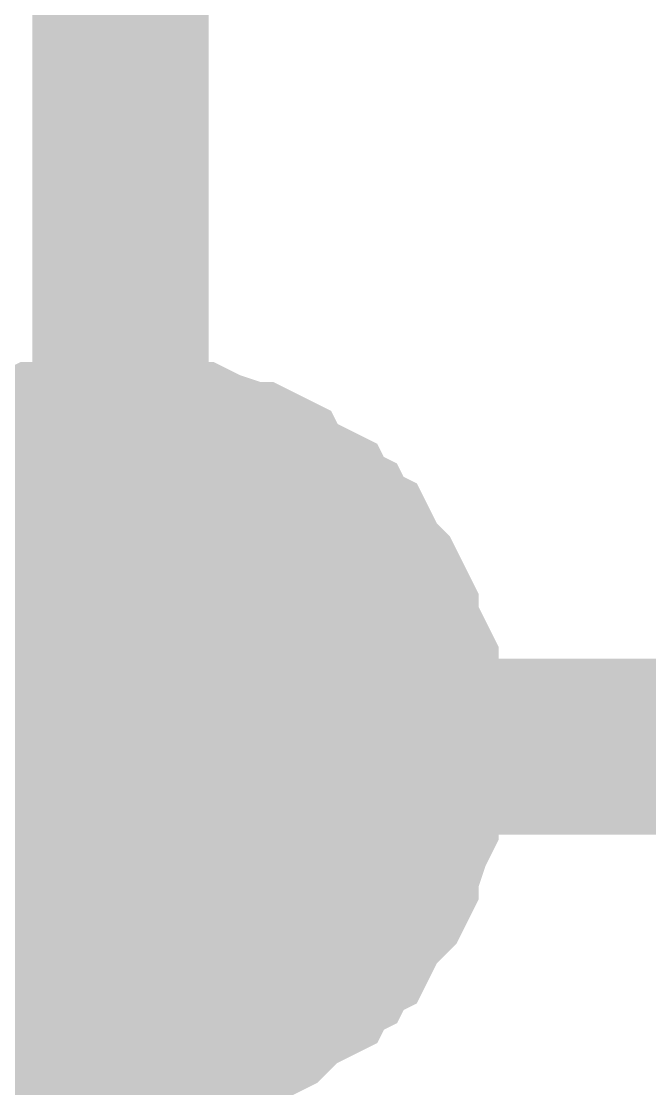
# Model space of a CAD drawing. Header units: inches. Extents: x 0 to 420, y 0 to 297.
# Drawn here: x 341.798 to 342.866, y 153.408 to 155.222 of the extents above; entities that cross this region are included whole.
import ezdxf

# ---------------------------------------------------------------- set-up
doc = ezdxf.new("R2010")
doc.units = ezdxf.units.IN
doc.layers.add('Sheet', color=255, linetype='Continuous')

msp = doc.modelspace()

# ---------------------------------------------------------------- linework, layer by layer
at = {"layer": 'Sheet'}
for points, const_width in [([(341.9667, 153.9892), (341.9667, 196.9955)], 0.2997), ([(341.6308, 154.3925), (341.6532, 154.4037), (341.6756, 154.4149), (341.698, 154.4261), (341.7204, 154.4485), (341.7427, 154.4597), (341.7651, 154.4597), (341.7875, 154.4709), (341.8099, 154.4821), (341.8323, 154.4933), (341.8659, 154.4933), (341.8883, 154.4933), (341.9107, 154.5045), (341.9443, 154.5045), (341.9667, 154.5045)], 0.2997), ([(341.6308, 154.3925), (341.6532, 154.4037), (341.6756, 154.4149), (341.698, 154.4261), (341.7204, 154.4485), (341.7427, 154.4597), (341.7651, 154.4597), (341.7875, 154.4709), (341.8099, 154.4821), (341.8323, 154.4933), (341.8659, 154.4933), (341.8883, 154.4933), (341.9107, 154.5045), (341.9443, 154.5045), (341.9667, 154.5045)], 0.2997), ([(341.6308, 154.3925), (341.6532, 154.4037), (341.6756, 154.4149), (341.698, 154.4261), (341.7204, 154.4485), (341.7427, 154.4597), (341.7651, 154.4597), (341.7875, 154.4709), (341.8099, 154.4821), (341.8323, 154.4933), (341.8659, 154.4933), (341.8883, 154.4933), (341.9107, 154.5045), (341.9443, 154.5045), (341.9667, 154.5045)], 0.2997), ([(341.6308, 154.3925), (341.6532, 154.4037), (341.6756, 154.4149), (341.698, 154.4261), (341.7204, 154.4485), (341.7427, 154.4597), (341.7651, 154.4597), (341.7875, 154.4709), (341.8099, 154.4821), (341.8323, 154.4933), (341.8659, 154.4933), (341.8883, 154.4933), (341.9107, 154.5045), (341.9443, 154.5045), (341.9667, 154.5045)], 0.2997), ([(341.6308, 154.3925), (341.6532, 154.4037), (341.6756, 154.4149), (341.698, 154.4261), (341.7204, 154.4485), (341.7427, 154.4597), (341.7651, 154.4597), (341.7875, 154.4709), (341.8099, 154.4821), (341.8323, 154.4933), (341.8659, 154.4933), (341.8883, 154.4933), (341.9107, 154.5045), (341.9443, 154.5045), (341.9667, 154.5045)], 0.2997), ([(341.6308, 154.3925), (341.6532, 154.4037), (341.6756, 154.4149), (341.698, 154.4261), (341.7204, 154.4485), (341.7427, 154.4597), (341.7651, 154.4597), (341.7875, 154.4709), (341.8099, 154.4821), (341.8323, 154.4933), (341.8659, 154.4933), (341.8883, 154.4933), (341.9107, 154.5045), (341.9443, 154.5045), (341.9667, 154.5045)], 0.2997), ([(341.6308, 154.3925), (341.6532, 154.4037), (341.6756, 154.4149), (341.698, 154.4261), (341.7204, 154.4485), (341.7427, 154.4597), (341.7651, 154.4597), (341.7875, 154.4709), (341.8099, 154.4821), (341.8323, 154.4933), (341.8659, 154.4933), (341.8883, 154.4933), (341.9107, 154.5045), (341.9443, 154.5045), (341.9667, 154.5045)], 0.2997), ([(341.6308, 154.3925), (341.6532, 154.4037), (341.6756, 154.4149), (341.698, 154.4261), (341.7204, 154.4485), (341.7427, 154.4597), (341.7651, 154.4597), (341.7875, 154.4709), (341.8099, 154.4821), (341.8323, 154.4933), (341.8659, 154.4933), (341.8883, 154.4933), (341.9107, 154.5045), (341.9443, 154.5045), (341.9667, 154.5045)], 0.2997), ([(341.6308, 154.3925), (341.6532, 154.4037), (341.6756, 154.4149), (341.698, 154.4261), (341.7204, 154.4485), (341.7427, 154.4597), (341.7651, 154.4597), (341.7875, 154.4709), (341.8099, 154.4821), (341.8323, 154.4933), (341.8659, 154.4933), (341.8883, 154.4933), (341.9107, 154.5045), (341.9443, 154.5045), (341.9667, 154.5045)], 0.2997), ([(341.9667, 154.5045), (341.9667, 154.5045)], 0.2997), ([(341.9667, 154.5045), (341.9891, 154.5045), (342.0227, 154.5045), (342.0451, 154.4933), (342.0675, 154.4933), (342.0899, 154.4933), (342.1123, 154.4821), (342.1459, 154.4709), (342.1683, 154.4597), (342.1907, 154.4597), (342.2131, 154.4485), (342.2243, 154.4261), (342.2467, 154.4149), (342.2691, 154.4037), (342.2915, 154.3925), (342.3027, 154.3701), (342.3251, 154.3589), (342.3363, 154.3365), (342.3587, 154.3253), (342.3699, 154.3029), (342.3811, 154.2805), (342.4035, 154.2581), (342.4147, 154.2357), (342.4259, 154.2133), (342.4259, 154.1909), (342.4371, 154.1685), (342.4483, 154.146), (342.4595, 154.1236), (342.4595, 154.09), (342.4595, 154.0676), (342.4707, 154.0452), (342.4707, 154.0116), (342.4707, 153.9892)], 0.2997), ([(341.9667, 154.5045), (341.9667, 154.5045)], 0.2997), ([(341.9667, 154.5045), (341.9891, 154.5045), (342.0227, 154.5045), (342.0451, 154.4933), (342.0675, 154.4933), (342.0899, 154.4933), (342.1123, 154.4821), (342.1459, 154.4709), (342.1683, 154.4597), (342.1907, 154.4597), (342.2131, 154.4485), (342.2243, 154.4261), (342.2467, 154.4149), (342.2691, 154.4037), (342.2915, 154.3925), (342.3027, 154.3701), (342.3251, 154.3589), (342.3363, 154.3365), (342.3587, 154.3253), (342.3699, 154.3029), (342.3811, 154.2805), (342.4035, 154.2581), (342.4147, 154.2357), (342.4259, 154.2133), (342.4259, 154.1909), (342.4371, 154.1685), (342.4483, 154.146), (342.4595, 154.1236), (342.4595, 154.09), (342.4595, 154.0676), (342.4707, 154.0452), (342.4707, 154.0116), (342.4707, 153.9892)], 0.2997), ([(341.9667, 154.5045), (341.9667, 154.5045)], 0.2997), ([(341.9667, 154.5045), (341.9891, 154.5045), (342.0227, 154.5045), (342.0451, 154.4933), (342.0675, 154.4933), (342.0899, 154.4933), (342.1123, 154.4821), (342.1459, 154.4709), (342.1683, 154.4597), (342.1907, 154.4597), (342.2131, 154.4485), (342.2243, 154.4261), (342.2467, 154.4149), (342.2691, 154.4037), (342.2915, 154.3925), (342.3027, 154.3701), (342.3251, 154.3589), (342.3363, 154.3365), (342.3587, 154.3253), (342.3699, 154.3029), (342.3811, 154.2805), (342.4035, 154.2581), (342.4147, 154.2357), (342.4259, 154.2133), (342.4259, 154.1909), (342.4371, 154.1685), (342.4483, 154.146), (342.4595, 154.1236), (342.4595, 154.09), (342.4595, 154.0676), (342.4707, 154.0452), (342.4707, 154.0116), (342.4707, 153.9892)], 0.2997), ([(341.9667, 154.5045), (341.9667, 154.5045)], 0.2997), ([(341.9667, 154.5045), (341.9891, 154.5045), (342.0227, 154.5045), (342.0451, 154.4933), (342.0675, 154.4933), (342.0899, 154.4933), (342.1123, 154.4821), (342.1459, 154.4709), (342.1683, 154.4597), (342.1907, 154.4597), (342.2131, 154.4485), (342.2243, 154.4261), (342.2467, 154.4149), (342.2691, 154.4037), (342.2915, 154.3925), (342.3027, 154.3701), (342.3251, 154.3589), (342.3363, 154.3365), (342.3587, 154.3253), (342.3699, 154.3029), (342.3811, 154.2805), (342.4035, 154.2581), (342.4147, 154.2357), (342.4259, 154.2133), (342.4259, 154.1909), (342.4371, 154.1685), (342.4483, 154.146), (342.4595, 154.1236), (342.4595, 154.09), (342.4595, 154.0676), (342.4707, 154.0452), (342.4707, 154.0116), (342.4707, 153.9892)], 0.2997), ([(341.9667, 154.5045), (341.9667, 154.5045)], 0.2997), ([(341.9667, 154.5045), (341.9891, 154.5045), (342.0227, 154.5045), (342.0451, 154.4933), (342.0675, 154.4933), (342.0899, 154.4933), (342.1123, 154.4821), (342.1459, 154.4709), (342.1683, 154.4597), (342.1907, 154.4597), (342.2131, 154.4485), (342.2243, 154.4261), (342.2467, 154.4149), (342.2691, 154.4037), (342.2915, 154.3925), (342.3027, 154.3701), (342.3251, 154.3589), (342.3363, 154.3365), (342.3587, 154.3253), (342.3699, 154.3029), (342.3811, 154.2805), (342.4035, 154.2581), (342.4147, 154.2357), (342.4259, 154.2133), (342.4259, 154.1909), (342.4371, 154.1685), (342.4483, 154.146), (342.4595, 154.1236), (342.4595, 154.09), (342.4595, 154.0676), (342.4707, 154.0452), (342.4707, 154.0116), (342.4707, 153.9892)], 0.2997), ([(341.9667, 154.5045), (341.9667, 154.5045)], 0.2997), ([(341.9667, 154.5045), (341.9891, 154.5045), (342.0227, 154.5045), (342.0451, 154.4933), (342.0675, 154.4933), (342.0899, 154.4933), (342.1123, 154.4821), (342.1459, 154.4709), (342.1683, 154.4597), (342.1907, 154.4597), (342.2131, 154.4485), (342.2243, 154.4261), (342.2467, 154.4149), (342.2691, 154.4037), (342.2915, 154.3925), (342.3027, 154.3701), (342.3251, 154.3589), (342.3363, 154.3365), (342.3587, 154.3253), (342.3699, 154.3029), (342.3811, 154.2805), (342.4035, 154.2581), (342.4147, 154.2357), (342.4259, 154.2133), (342.4259, 154.1909), (342.4371, 154.1685), (342.4483, 154.146), (342.4595, 154.1236), (342.4595, 154.09), (342.4595, 154.0676), (342.4707, 154.0452), (342.4707, 154.0116), (342.4707, 153.9892)], 0.2997), ([(341.9667, 154.5045), (341.9667, 154.5045)], 0.2997), ([(341.9667, 154.5045), (341.9891, 154.5045), (342.0227, 154.5045), (342.0451, 154.4933), (342.0675, 154.4933), (342.0899, 154.4933), (342.1123, 154.4821), (342.1459, 154.4709), (342.1683, 154.4597), (342.1907, 154.4597), (342.2131, 154.4485), (342.2243, 154.4261), (342.2467, 154.4149), (342.2691, 154.4037), (342.2915, 154.3925), (342.3027, 154.3701), (342.3251, 154.3589), (342.3363, 154.3365), (342.3587, 154.3253), (342.3699, 154.3029), (342.3811, 154.2805), (342.4035, 154.2581), (342.4147, 154.2357), (342.4259, 154.2133), (342.4259, 154.1909), (342.4371, 154.1685), (342.4483, 154.146), (342.4595, 154.1236), (342.4595, 154.09), (342.4595, 154.0676), (342.4707, 154.0452), (342.4707, 154.0116), (342.4707, 153.9892)], 0.2997), ([(341.9667, 154.5045), (341.9667, 154.5045)], 0.2997), ([(341.9667, 154.5045), (341.9891, 154.5045), (342.0227, 154.5045), (342.0451, 154.4933), (342.0675, 154.4933), (342.0899, 154.4933), (342.1123, 154.4821), (342.1459, 154.4709), (342.1683, 154.4597), (342.1907, 154.4597), (342.2131, 154.4485), (342.2243, 154.4261), (342.2467, 154.4149), (342.2691, 154.4037), (342.2915, 154.3925), (342.3027, 154.3701), (342.3251, 154.3589), (342.3363, 154.3365), (342.3587, 154.3253), (342.3699, 154.3029), (342.3811, 154.2805), (342.4035, 154.2581), (342.4147, 154.2357), (342.4259, 154.2133), (342.4259, 154.1909), (342.4371, 154.1685), (342.4483, 154.146), (342.4595, 154.1236), (342.4595, 154.09), (342.4595, 154.0676), (342.4707, 154.0452), (342.4707, 154.0116), (342.4707, 153.9892)], 0.2997), ([(341.9667, 154.5045), (341.9667, 154.5045)], 0.2997), ([(341.9667, 154.5045), (341.9891, 154.5045), (342.0227, 154.5045), (342.0451, 154.4933), (342.0675, 154.4933), (342.0899, 154.4933), (342.1123, 154.4821), (342.1459, 154.4709), (342.1683, 154.4597), (342.1907, 154.4597), (342.2131, 154.4485), (342.2243, 154.4261), (342.2467, 154.4149), (342.2691, 154.4037), (342.2915, 154.3925), (342.3027, 154.3701), (342.3251, 154.3589), (342.3363, 154.3365), (342.3587, 154.3253), (342.3699, 154.3029), (342.3811, 154.2805), (342.4035, 154.2581), (342.4147, 154.2357), (342.4259, 154.2133), (342.4259, 154.1909), (342.4371, 154.1685), (342.4483, 154.146), (342.4595, 154.1236), (342.4595, 154.09), (342.4595, 154.0676), (342.4707, 154.0452), (342.4707, 154.0116), (342.4707, 153.9892)], 0.2997), ([(341.7427, 154.4597), (341.7651, 154.4597), (341.7875, 154.4709), (341.8099, 154.4821), (341.8323, 154.4933), (341.8659, 154.4933), (341.8883, 154.4933), (341.9107, 154.5045), (341.9443, 154.5045), (341.9667, 154.5045)], 0.0991), ([(341.7427, 154.4597), (341.7651, 154.4597), (341.7875, 154.4709), (341.8099, 154.4821), (341.8323, 154.4933), (341.8659, 154.4933), (341.8883, 154.4933), (341.9107, 154.5045), (341.9443, 154.5045), (341.9667, 154.5045)], 0.0991), ([(341.7427, 154.4597), (341.7651, 154.4597), (341.7875, 154.4709), (341.8099, 154.4821), (341.8323, 154.4933), (341.8659, 154.4933), (341.8883, 154.4933), (341.9107, 154.5045), (341.9443, 154.5045), (341.9667, 154.5045)], 0.0991), ([(341.7427, 154.4597), (341.7651, 154.4597), (341.7875, 154.4709), (341.8099, 154.4821), (341.8323, 154.4933), (341.8659, 154.4933), (341.8883, 154.4933), (341.9107, 154.5045), (341.9443, 154.5045), (341.9667, 154.5045)], 0.0991), ([(341.7427, 154.4597), (341.7651, 154.4597), (341.7875, 154.4709), (341.8099, 154.4821), (341.8323, 154.4933), (341.8659, 154.4933), (341.8883, 154.4933), (341.9107, 154.5045), (341.9443, 154.5045), (341.9667, 154.5045)], 0.0991), ([(341.7427, 154.4597), (341.7651, 154.4597), (341.7875, 154.4709), (341.8099, 154.4821), (341.8323, 154.4933), (341.8659, 154.4933), (341.8883, 154.4933), (341.9107, 154.5045), (341.9443, 154.5045), (341.9667, 154.5045)], 0.0991), ([(341.7427, 154.4597), (341.7651, 154.4597), (341.7875, 154.4709), (341.8099, 154.4821), (341.8323, 154.4933), (341.8659, 154.4933), (341.8883, 154.4933), (341.9107, 154.5045), (341.9443, 154.5045), (341.9667, 154.5045)], 0.0991), ([(341.7427, 154.4597), (341.7651, 154.4597), (341.7875, 154.4709), (341.8099, 154.4821), (341.8323, 154.4933), (341.8659, 154.4933), (341.8883, 154.4933), (341.9107, 154.5045), (341.9443, 154.5045), (341.9667, 154.5045)], 0.0991), ([(341.7427, 154.4597), (341.7651, 154.4597), (341.7875, 154.4709), (341.8099, 154.4821), (341.8323, 154.4933), (341.8659, 154.4933), (341.8883, 154.4933), (341.9107, 154.5045), (341.9443, 154.5045), (341.9667, 154.5045)], 0.0991), ([(341.9667, 154.5045), (341.9667, 154.5045)], 0.0991), ([(341.9667, 154.5045), (341.9891, 154.5045), (342.0227, 154.5045), (342.0451, 154.4933), (342.0675, 154.4933), (342.0899, 154.4933), (342.1123, 154.4821), (342.1459, 154.4709), (342.1683, 154.4597), (342.1907, 154.4597), (342.2131, 154.4485), (342.2243, 154.4261), (342.2467, 154.4149), (342.2691, 154.4037), (342.2915, 154.3925), (342.3027, 154.3701), (342.3251, 154.3589), (342.3363, 154.3365), (342.3587, 154.3253), (342.3699, 154.3029), (342.3811, 154.2805), (342.4035, 154.2581), (342.4147, 154.2357), (342.4259, 154.2133), (342.4259, 154.1909), (342.4371, 154.1685), (342.4483, 154.146), (342.4595, 154.1236), (342.4595, 154.09), (342.4595, 154.0676), (342.4707, 154.0452), (342.4707, 154.0116), (342.4707, 153.9892)], 0.0991), ([(341.9667, 154.5045), (341.9667, 154.5045)], 0.0991), ([(341.9667, 154.5045), (341.9891, 154.5045), (342.0227, 154.5045), (342.0451, 154.4933), (342.0675, 154.4933), (342.0899, 154.4933), (342.1123, 154.4821), (342.1459, 154.4709), (342.1683, 154.4597), (342.1907, 154.4597), (342.2131, 154.4485), (342.2243, 154.4261), (342.2467, 154.4149), (342.2691, 154.4037), (342.2915, 154.3925), (342.3027, 154.3701), (342.3251, 154.3589), (342.3363, 154.3365), (342.3587, 154.3253), (342.3699, 154.3029), (342.3811, 154.2805), (342.4035, 154.2581), (342.4147, 154.2357), (342.4259, 154.2133), (342.4259, 154.1909), (342.4371, 154.1685), (342.4483, 154.146), (342.4595, 154.1236), (342.4595, 154.09), (342.4595, 154.0676), (342.4707, 154.0452), (342.4707, 154.0116), (342.4707, 153.9892)], 0.0991), ([(341.9667, 154.5045), (341.9667, 154.5045)], 0.0991), ([(341.9667, 154.5045), (341.9891, 154.5045), (342.0227, 154.5045), (342.0451, 154.4933), (342.0675, 154.4933), (342.0899, 154.4933), (342.1123, 154.4821), (342.1459, 154.4709), (342.1683, 154.4597), (342.1907, 154.4597), (342.2131, 154.4485), (342.2243, 154.4261), (342.2467, 154.4149), (342.2691, 154.4037), (342.2915, 154.3925), (342.3027, 154.3701), (342.3251, 154.3589), (342.3363, 154.3365), (342.3587, 154.3253), (342.3699, 154.3029), (342.3811, 154.2805), (342.4035, 154.2581), (342.4147, 154.2357), (342.4259, 154.2133), (342.4259, 154.1909), (342.4371, 154.1685), (342.4483, 154.146), (342.4595, 154.1236), (342.4595, 154.09), (342.4595, 154.0676), (342.4707, 154.0452), (342.4707, 154.0116), (342.4707, 153.9892)], 0.0991), ([(341.9667, 154.5045), (341.9667, 154.5045)], 0.0991), ([(341.9667, 154.5045), (341.9891, 154.5045), (342.0227, 154.5045), (342.0451, 154.4933), (342.0675, 154.4933), (342.0899, 154.4933), (342.1123, 154.4821), (342.1459, 154.4709), (342.1683, 154.4597), (342.1907, 154.4597), (342.2131, 154.4485), (342.2243, 154.4261), (342.2467, 154.4149), (342.2691, 154.4037), (342.2915, 154.3925), (342.3027, 154.3701), (342.3251, 154.3589), (342.3363, 154.3365), (342.3587, 154.3253), (342.3699, 154.3029), (342.3811, 154.2805), (342.4035, 154.2581), (342.4147, 154.2357), (342.4259, 154.2133), (342.4259, 154.1909), (342.4371, 154.1685), (342.4483, 154.146), (342.4595, 154.1236), (342.4595, 154.09), (342.4595, 154.0676), (342.4707, 154.0452), (342.4707, 154.0116), (342.4707, 153.9892)], 0.0991), ([(341.9667, 154.5045), (341.9667, 154.5045)], 0.0991), ([(341.9667, 154.5045), (341.9891, 154.5045), (342.0227, 154.5045), (342.0451, 154.4933), (342.0675, 154.4933), (342.0899, 154.4933), (342.1123, 154.4821), (342.1459, 154.4709), (342.1683, 154.4597), (342.1907, 154.4597), (342.2131, 154.4485), (342.2243, 154.4261), (342.2467, 154.4149), (342.2691, 154.4037), (342.2915, 154.3925), (342.3027, 154.3701), (342.3251, 154.3589), (342.3363, 154.3365), (342.3587, 154.3253), (342.3699, 154.3029), (342.3811, 154.2805), (342.4035, 154.2581), (342.4147, 154.2357), (342.4259, 154.2133), (342.4259, 154.1909), (342.4371, 154.1685), (342.4483, 154.146), (342.4595, 154.1236), (342.4595, 154.09), (342.4595, 154.0676), (342.4707, 154.0452), (342.4707, 154.0116), (342.4707, 153.9892)], 0.0991), ([(341.9667, 154.5045), (341.9667, 154.5045)], 0.0991), ([(341.9667, 154.5045), (341.9891, 154.5045), (342.0227, 154.5045), (342.0451, 154.4933), (342.0675, 154.4933), (342.0899, 154.4933), (342.1123, 154.4821), (342.1459, 154.4709), (342.1683, 154.4597), (342.1907, 154.4597), (342.2131, 154.4485), (342.2243, 154.4261), (342.2467, 154.4149), (342.2691, 154.4037), (342.2915, 154.3925), (342.3027, 154.3701), (342.3251, 154.3589), (342.3363, 154.3365), (342.3587, 154.3253), (342.3699, 154.3029), (342.3811, 154.2805), (342.4035, 154.2581), (342.4147, 154.2357), (342.4259, 154.2133), (342.4259, 154.1909), (342.4371, 154.1685), (342.4483, 154.146), (342.4595, 154.1236), (342.4595, 154.09), (342.4595, 154.0676), (342.4707, 154.0452), (342.4707, 154.0116), (342.4707, 153.9892)], 0.0991), ([(341.9667, 154.5045), (341.9667, 154.5045)], 0.0991), ([(341.9667, 154.5045), (341.9891, 154.5045), (342.0227, 154.5045), (342.0451, 154.4933), (342.0675, 154.4933), (342.0899, 154.4933), (342.1123, 154.4821), (342.1459, 154.4709), (342.1683, 154.4597), (342.1907, 154.4597), (342.2131, 154.4485), (342.2243, 154.4261), (342.2467, 154.4149), (342.2691, 154.4037), (342.2915, 154.3925), (342.3027, 154.3701), (342.3251, 154.3589), (342.3363, 154.3365), (342.3587, 154.3253), (342.3699, 154.3029), (342.3811, 154.2805), (342.4035, 154.2581), (342.4147, 154.2357), (342.4259, 154.2133), (342.4259, 154.1909), (342.4371, 154.1685), (342.4483, 154.146), (342.4595, 154.1236), (342.4595, 154.09), (342.4595, 154.0676), (342.4707, 154.0452), (342.4707, 154.0116), (342.4707, 153.9892)], 0.0991), ([(341.9667, 154.5045), (341.9667, 154.5045)], 0.0991), ([(341.9667, 154.5045), (341.9891, 154.5045), (342.0227, 154.5045), (342.0451, 154.4933), (342.0675, 154.4933), (342.0899, 154.4933), (342.1123, 154.4821), (342.1459, 154.4709), (342.1683, 154.4597), (342.1907, 154.4597), (342.2131, 154.4485), (342.2243, 154.4261), (342.2467, 154.4149), (342.2691, 154.4037), (342.2915, 154.3925), (342.3027, 154.3701), (342.3251, 154.3589), (342.3363, 154.3365), (342.3587, 154.3253), (342.3699, 154.3029), (342.3811, 154.2805), (342.4035, 154.2581), (342.4147, 154.2357), (342.4259, 154.2133), (342.4259, 154.1909), (342.4371, 154.1685), (342.4483, 154.146), (342.4595, 154.1236), (342.4595, 154.09), (342.4595, 154.0676), (342.4707, 154.0452), (342.4707, 154.0116), (342.4707, 153.9892)], 0.0991), ([(341.9667, 154.5045), (341.9667, 154.5045)], 0.0991), ([(341.9667, 154.5045), (341.9891, 154.5045), (342.0227, 154.5045), (342.0451, 154.4933), (342.0675, 154.4933), (342.0899, 154.4933), (342.1123, 154.4821), (342.1459, 154.4709), (342.1683, 154.4597), (342.1907, 154.4597), (342.2131, 154.4485), (342.2243, 154.4261), (342.2467, 154.4149), (342.2691, 154.4037), (342.2915, 154.3925), (342.3027, 154.3701), (342.3251, 154.3589), (342.3363, 154.3365), (342.3587, 154.3253), (342.3699, 154.3029), (342.3811, 154.2805), (342.4035, 154.2581), (342.4147, 154.2357), (342.4259, 154.2133), (342.4259, 154.1909), (342.4371, 154.1685), (342.4483, 154.146), (342.4595, 154.1236), (342.4595, 154.09), (342.4595, 154.0676), (342.4707, 154.0452), (342.4707, 154.0116), (342.4707, 153.9892)], 0.0991), ([(336.9609, 153.9892), (341.9667, 153.9892)], 0.2997), ([(342.4707, 153.9892), (342.4707, 153.9668), (342.4707, 153.9332), (342.4595, 153.9108), (342.4595, 153.8884), (342.4595, 153.866), (342.4483, 153.8436), (342.4371, 153.81), (342.4259, 153.7876), (342.4259, 153.7652), (342.4147, 153.7428), (342.4035, 153.7316), (342.3811, 153.7092), (342.3699, 153.6867), (342.3587, 153.6643), (342.3363, 153.6531), (342.3251, 153.6307), (342.3027, 153.6195), (342.2915, 153.5971), (342.2691, 153.5859), (342.2467, 153.5747), (342.2243, 153.5523), (342.2131, 153.5411), (342.1907, 153.5299), (342.1683, 153.5299), (342.1459, 153.5187), (342.1123, 153.5075), (342.0899, 153.4963), (342.0675, 153.4963), (342.0451, 153.4963), (342.0227, 153.4851), (341.9891, 153.4851), (341.9667, 153.4851)], 0.2997), ([(342.4707, 153.9892), (342.4707, 153.9668), (342.4707, 153.9332), (342.4595, 153.9108), (342.4595, 153.8884), (342.4595, 153.866), (342.4483, 153.8436), (342.4371, 153.81), (342.4259, 153.7876), (342.4259, 153.7652), (342.4147, 153.7428), (342.4035, 153.7316), (342.3811, 153.7092), (342.3699, 153.6867), (342.3587, 153.6643), (342.3363, 153.6531), (342.3251, 153.6307), (342.3027, 153.6195), (342.2915, 153.5971), (342.2691, 153.5859), (342.2467, 153.5747), (342.2243, 153.5523), (342.2131, 153.5411), (342.1907, 153.5299), (342.1683, 153.5299), (342.1459, 153.5187), (342.1123, 153.5075), (342.0899, 153.4963), (342.0675, 153.4963), (342.0451, 153.4963), (342.0227, 153.4851), (341.9891, 153.4851), (341.9667, 153.4851)], 0.2997), ([(341.9667, 153.9892), (341.9667, 138.9891)], 0.2997), ([(342.4707, 153.9892), (342.4707, 153.9668), (342.4707, 153.9332), (342.4595, 153.9108), (342.4595, 153.8884), (342.4595, 153.866), (342.4483, 153.8436), (342.4371, 153.81), (342.4259, 153.7876), (342.4259, 153.7652), (342.4147, 153.7428), (342.4035, 153.7316), (342.3811, 153.7092), (342.3699, 153.6867), (342.3587, 153.6643), (342.3363, 153.6531), (342.3251, 153.6307), (342.3027, 153.6195), (342.2915, 153.5971), (342.2691, 153.5859), (342.2467, 153.5747), (342.2243, 153.5523), (342.2131, 153.5411), (342.1907, 153.5299), (342.1683, 153.5299), (342.1459, 153.5187), (342.1123, 153.5075), (342.0899, 153.4963), (342.0675, 153.4963), (342.0451, 153.4963), (342.0227, 153.4851), (341.9891, 153.4851), (341.9667, 153.4851)], 0.2997), ([(342.4707, 153.9892), (342.4707, 153.9668), (342.4707, 153.9332), (342.4595, 153.9108), (342.4595, 153.8884), (342.4595, 153.866), (342.4483, 153.8436), (342.4371, 153.81), (342.4259, 153.7876), (342.4259, 153.7652), (342.4147, 153.7428), (342.4035, 153.7316), (342.3811, 153.7092), (342.3699, 153.6867), (342.3587, 153.6643), (342.3363, 153.6531), (342.3251, 153.6307), (342.3027, 153.6195), (342.2915, 153.5971), (342.2691, 153.5859), (342.2467, 153.5747), (342.2243, 153.5523), (342.2131, 153.5411), (342.1907, 153.5299), (342.1683, 153.5299), (342.1459, 153.5187), (342.1123, 153.5075), (342.0899, 153.4963), (342.0675, 153.4963), (342.0451, 153.4963), (342.0227, 153.4851), (341.9891, 153.4851), (341.9667, 153.4851)], 0.2997), ([(341.9667, 153.9892), (344.4641, 153.9892)], 0.2997), ([(342.4707, 153.9892), (342.4707, 153.9668), (342.4707, 153.9332), (342.4595, 153.9108), (342.4595, 153.8884), (342.4595, 153.866), (342.4483, 153.8436), (342.4371, 153.81), (342.4259, 153.7876), (342.4259, 153.7652), (342.4147, 153.7428), (342.4035, 153.7316), (342.3811, 153.7092), (342.3699, 153.6867), (342.3587, 153.6643), (342.3363, 153.6531), (342.3251, 153.6307), (342.3027, 153.6195), (342.2915, 153.5971), (342.2691, 153.5859), (342.2467, 153.5747), (342.2243, 153.5523), (342.2131, 153.5411), (342.1907, 153.5299), (342.1683, 153.5299), (342.1459, 153.5187), (342.1123, 153.5075), (342.0899, 153.4963), (342.0675, 153.4963), (342.0451, 153.4963), (342.0227, 153.4851), (341.9891, 153.4851), (341.9667, 153.4851)], 0.2997), ([(342.4707, 153.9892), (342.4707, 153.9668), (342.4707, 153.9332), (342.4595, 153.9108), (342.4595, 153.8884), (342.4595, 153.866), (342.4483, 153.8436), (342.4371, 153.81), (342.4259, 153.7876), (342.4259, 153.7652), (342.4147, 153.7428), (342.4035, 153.7316), (342.3811, 153.7092), (342.3699, 153.6867), (342.3587, 153.6643), (342.3363, 153.6531), (342.3251, 153.6307), (342.3027, 153.6195), (342.2915, 153.5971), (342.2691, 153.5859), (342.2467, 153.5747), (342.2243, 153.5523), (342.2131, 153.5411), (342.1907, 153.5299), (342.1683, 153.5299), (342.1459, 153.5187), (342.1123, 153.5075), (342.0899, 153.4963), (342.0675, 153.4963), (342.0451, 153.4963), (342.0227, 153.4851), (341.9891, 153.4851), (341.9667, 153.4851)], 0.2997), ([(342.4707, 153.9892), (342.4707, 153.9668), (342.4707, 153.9332), (342.4595, 153.9108), (342.4595, 153.8884), (342.4595, 153.866), (342.4483, 153.8436), (342.4371, 153.81), (342.4259, 153.7876), (342.4259, 153.7652), (342.4147, 153.7428), (342.4035, 153.7316), (342.3811, 153.7092), (342.3699, 153.6867), (342.3587, 153.6643), (342.3363, 153.6531), (342.3251, 153.6307), (342.3027, 153.6195), (342.2915, 153.5971), (342.2691, 153.5859), (342.2467, 153.5747), (342.2243, 153.5523), (342.2131, 153.5411), (342.1907, 153.5299), (342.1683, 153.5299), (342.1459, 153.5187), (342.1123, 153.5075), (342.0899, 153.4963), (342.0675, 153.4963), (342.0451, 153.4963), (342.0227, 153.4851), (341.9891, 153.4851), (341.9667, 153.4851)], 0.2997), ([(342.4707, 153.9892), (342.4707, 153.9668), (342.4707, 153.9332), (342.4595, 153.9108), (342.4595, 153.8884), (342.4595, 153.866), (342.4483, 153.8436), (342.4371, 153.81), (342.4259, 153.7876), (342.4259, 153.7652), (342.4147, 153.7428), (342.4035, 153.7316), (342.3811, 153.7092), (342.3699, 153.6867), (342.3587, 153.6643), (342.3363, 153.6531), (342.3251, 153.6307), (342.3027, 153.6195), (342.2915, 153.5971), (342.2691, 153.5859), (342.2467, 153.5747), (342.2243, 153.5523), (342.2131, 153.5411), (342.1907, 153.5299), (342.1683, 153.5299), (342.1459, 153.5187), (342.1123, 153.5075), (342.0899, 153.4963), (342.0675, 153.4963), (342.0451, 153.4963), (342.0227, 153.4851), (341.9891, 153.4851), (341.9667, 153.4851)], 0.2997), ([(342.4707, 153.9892), (342.4707, 153.9668), (342.4707, 153.9332), (342.4595, 153.9108), (342.4595, 153.8884), (342.4595, 153.866), (342.4483, 153.8436), (342.4371, 153.81), (342.4259, 153.7876), (342.4259, 153.7652), (342.4147, 153.7428), (342.4035, 153.7316), (342.3811, 153.7092), (342.3699, 153.6867), (342.3587, 153.6643), (342.3363, 153.6531), (342.3251, 153.6307), (342.3027, 153.6195), (342.2915, 153.5971), (342.2691, 153.5859), (342.2467, 153.5747), (342.2243, 153.5523), (342.2131, 153.5411), (342.1907, 153.5299), (342.1683, 153.5299), (342.1459, 153.5187), (342.1123, 153.5075), (342.0899, 153.4963), (342.0675, 153.4963), (342.0451, 153.4963), (342.0227, 153.4851), (341.9891, 153.4851), (341.9667, 153.4851)], 0.2997), ([(342.4707, 153.9892), (342.4707, 153.9892), (342.4707, 153.9892), (342.4707, 153.9892), (342.4707, 153.9892), (342.4707, 153.9892), (342.4707, 153.9892), (342.4707, 153.9892), (342.4707, 153.9892), (342.4707, 153.9892), (342.4707, 153.9892), (342.4707, 153.9892), (342.4707, 153.9892), (342.4707, 153.9892), (342.4707, 153.9892), (342.4707, 153.9892), (342.4707, 153.9892), (342.4707, 153.9892), (342.4707, 153.9892), (342.4707, 153.9892), (342.4707, 153.9892), (342.4707, 153.9892), (342.4707, 153.9892), (342.4707, 153.9892), (342.4707, 153.9892), (342.4707, 153.9892), (342.4707, 153.9892), (342.4707, 153.9892), (342.4707, 153.9892), (342.4707, 153.9892), (342.4707, 153.9892), (342.4707, 153.9892), (342.4707, 153.9892)], 0.2997), ([(342.4707, 153.9892), (342.4707, 153.9892)], 0.2997), ([(342.4707, 153.9892), (342.4707, 153.9892), (342.4707, 153.9892), (342.4707, 153.9892), (342.4707, 153.9892), (342.4707, 153.9892), (342.4707, 153.9892), (342.4707, 153.9892), (342.4707, 153.9892), (342.4707, 153.9892), (342.4707, 153.9892), (342.4707, 153.9892), (342.4707, 153.9892), (342.4707, 153.9892), (342.4707, 153.9892), (342.4707, 153.9892), (342.4707, 153.9892), (342.4707, 153.9892), (342.4707, 153.9892), (342.4707, 153.9892), (342.4707, 153.9892), (342.4707, 153.9892), (342.4707, 153.9892), (342.4707, 153.9892), (342.4707, 153.9892), (342.4707, 153.9892), (342.4707, 153.9892), (342.4707, 153.9892), (342.4707, 153.9892), (342.4707, 153.9892), (342.4707, 153.9892), (342.4707, 153.9892), (342.4707, 153.9892)], 0.2997), ([(342.4707, 153.9892), (342.4707, 153.9892)], 0.2997), ([(342.4707, 153.9892), (342.4707, 153.9892), (342.4707, 153.9892), (342.4707, 153.9892), (342.4707, 153.9892), (342.4707, 153.9892), (342.4707, 153.9892), (342.4707, 153.9892), (342.4707, 153.9892), (342.4707, 153.9892), (342.4707, 153.9892), (342.4707, 153.9892), (342.4707, 153.9892), (342.4707, 153.9892), (342.4707, 153.9892), (342.4707, 153.9892), (342.4707, 153.9892), (342.4707, 153.9892), (342.4707, 153.9892), (342.4707, 153.9892), (342.4707, 153.9892), (342.4707, 153.9892), (342.4707, 153.9892), (342.4707, 153.9892), (342.4707, 153.9892), (342.4707, 153.9892), (342.4707, 153.9892), (342.4707, 153.9892), (342.4707, 153.9892), (342.4707, 153.9892), (342.4707, 153.9892), (342.4707, 153.9892), (342.4707, 153.9892)], 0.2997), ([(342.4707, 153.9892), (342.4707, 153.9892)], 0.2997), ([(342.4707, 153.9892), (342.4707, 153.9892), (342.4707, 153.9892), (342.4707, 153.9892), (342.4707, 153.9892), (342.4707, 153.9892), (342.4707, 153.9892), (342.4707, 153.9892), (342.4707, 153.9892), (342.4707, 153.9892), (342.4707, 153.9892), (342.4707, 153.9892), (342.4707, 153.9892), (342.4707, 153.9892), (342.4707, 153.9892), (342.4707, 153.9892), (342.4707, 153.9892), (342.4707, 153.9892), (342.4707, 153.9892), (342.4707, 153.9892), (342.4707, 153.9892), (342.4707, 153.9892), (342.4707, 153.9892), (342.4707, 153.9892), (342.4707, 153.9892), (342.4707, 153.9892), (342.4707, 153.9892), (342.4707, 153.9892), (342.4707, 153.9892), (342.4707, 153.9892), (342.4707, 153.9892), (342.4707, 153.9892), (342.4707, 153.9892)], 0.2997), ([(342.4707, 153.9892), (342.4707, 153.9892)], 0.2997), ([(342.4707, 153.9892), (342.4707, 153.9892), (342.4707, 153.9892), (342.4707, 153.9892), (342.4707, 153.9892), (342.4707, 153.9892), (342.4707, 153.9892), (342.4707, 153.9892), (342.4707, 153.9892), (342.4707, 153.9892), (342.4707, 153.9892), (342.4707, 153.9892), (342.4707, 153.9892), (342.4707, 153.9892), (342.4707, 153.9892), (342.4707, 153.9892), (342.4707, 153.9892), (342.4707, 153.9892), (342.4707, 153.9892), (342.4707, 153.9892), (342.4707, 153.9892), (342.4707, 153.9892), (342.4707, 153.9892), (342.4707, 153.9892), (342.4707, 153.9892), (342.4707, 153.9892), (342.4707, 153.9892), (342.4707, 153.9892), (342.4707, 153.9892), (342.4707, 153.9892), (342.4707, 153.9892), (342.4707, 153.9892), (342.4707, 153.9892)], 0.2997), ([(342.4707, 153.9892), (342.4707, 153.9892)], 0.2997), ([(342.4707, 153.9892), (342.4707, 153.9892), (342.4707, 153.9892), (342.4707, 153.9892), (342.4707, 153.9892), (342.4707, 153.9892), (342.4707, 153.9892), (342.4707, 153.9892), (342.4707, 153.9892), (342.4707, 153.9892), (342.4707, 153.9892), (342.4707, 153.9892), (342.4707, 153.9892), (342.4707, 153.9892), (342.4707, 153.9892), (342.4707, 153.9892), (342.4707, 153.9892), (342.4707, 153.9892), (342.4707, 153.9892), (342.4707, 153.9892), (342.4707, 153.9892), (342.4707, 153.9892), (342.4707, 153.9892), (342.4707, 153.9892), (342.4707, 153.9892), (342.4707, 153.9892), (342.4707, 153.9892), (342.4707, 153.9892), (342.4707, 153.9892), (342.4707, 153.9892), (342.4707, 153.9892), (342.4707, 153.9892), (342.4707, 153.9892)], 0.2997), ([(342.4707, 153.9892), (342.4707, 153.9892)], 0.2997), ([(342.4707, 153.9892), (342.4707, 153.9892), (342.4707, 153.9892), (342.4707, 153.9892), (342.4707, 153.9892), (342.4707, 153.9892), (342.4707, 153.9892), (342.4707, 153.9892), (342.4707, 153.9892), (342.4707, 153.9892), (342.4707, 153.9892), (342.4707, 153.9892), (342.4707, 153.9892), (342.4707, 153.9892), (342.4707, 153.9892), (342.4707, 153.9892), (342.4707, 153.9892), (342.4707, 153.9892), (342.4707, 153.9892), (342.4707, 153.9892), (342.4707, 153.9892), (342.4707, 153.9892), (342.4707, 153.9892), (342.4707, 153.9892), (342.4707, 153.9892), (342.4707, 153.9892), (342.4707, 153.9892), (342.4707, 153.9892), (342.4707, 153.9892), (342.4707, 153.9892), (342.4707, 153.9892), (342.4707, 153.9892), (342.4707, 153.9892)], 0.2997), ([(342.4707, 153.9892), (342.4707, 153.9892)], 0.2997), ([(342.4707, 153.9892), (342.4707, 153.9892), (342.4707, 153.9892), (342.4707, 153.9892), (342.4707, 153.9892), (342.4707, 153.9892), (342.4707, 153.9892), (342.4707, 153.9892), (342.4707, 153.9892), (342.4707, 153.9892), (342.4707, 153.9892), (342.4707, 153.9892), (342.4707, 153.9892), (342.4707, 153.9892), (342.4707, 153.9892), (342.4707, 153.9892), (342.4707, 153.9892), (342.4707, 153.9892), (342.4707, 153.9892), (342.4707, 153.9892), (342.4707, 153.9892), (342.4707, 153.9892), (342.4707, 153.9892), (342.4707, 153.9892), (342.4707, 153.9892), (342.4707, 153.9892), (342.4707, 153.9892), (342.4707, 153.9892), (342.4707, 153.9892), (342.4707, 153.9892), (342.4707, 153.9892), (342.4707, 153.9892), (342.4707, 153.9892)], 0.2997), ([(342.4707, 153.9892), (342.4707, 153.9892)], 0.2997), ([(342.4707, 153.9892), (342.4707, 153.9892), (342.4707, 153.9892), (342.4707, 153.9892), (342.4707, 153.9892), (342.4707, 153.9892), (342.4707, 153.9892), (342.4707, 153.9892), (342.4707, 153.9892), (342.4707, 153.9892), (342.4707, 153.9892), (342.4707, 153.9892), (342.4707, 153.9892), (342.4707, 153.9892), (342.4707, 153.9892), (342.4707, 153.9892), (342.4707, 153.9892), (342.4707, 153.9892), (342.4707, 153.9892), (342.4707, 153.9892), (342.4707, 153.9892), (342.4707, 153.9892), (342.4707, 153.9892), (342.4707, 153.9892), (342.4707, 153.9892), (342.4707, 153.9892), (342.4707, 153.9892), (342.4707, 153.9892), (342.4707, 153.9892), (342.4707, 153.9892), (342.4707, 153.9892), (342.4707, 153.9892), (342.4707, 153.9892)], 0.2997), ([(342.4707, 153.9892), (342.4707, 153.9892)], 0.2997), ([(342.4707, 153.9892), (342.4707, 153.9668), (342.4707, 153.9332), (342.4595, 153.9108), (342.4595, 153.8884), (342.4595, 153.866), (342.4483, 153.8436), (342.4371, 153.81), (342.4259, 153.7876), (342.4259, 153.7652), (342.4147, 153.7428), (342.4035, 153.7316), (342.3811, 153.7092), (342.3699, 153.6867), (342.3587, 153.6643), (342.3363, 153.6531), (342.3251, 153.6307), (342.3027, 153.6195), (342.2915, 153.5971), (342.2691, 153.5859), (342.2467, 153.5747), (342.2243, 153.5523), (342.2131, 153.5411), (342.1907, 153.5299), (342.1683, 153.5299), (342.1459, 153.5187), (342.1123, 153.5075), (342.0899, 153.4963), (342.0675, 153.4963), (342.0451, 153.4963), (342.0227, 153.4851), (341.9891, 153.4851), (341.9667, 153.4851)], 0.0991), ([(342.4707, 153.9892), (342.4707, 153.9668), (342.4707, 153.9332), (342.4595, 153.9108), (342.4595, 153.8884), (342.4595, 153.866), (342.4483, 153.8436), (342.4371, 153.81), (342.4259, 153.7876), (342.4259, 153.7652), (342.4147, 153.7428), (342.4035, 153.7316), (342.3811, 153.7092), (342.3699, 153.6867), (342.3587, 153.6643), (342.3363, 153.6531), (342.3251, 153.6307), (342.3027, 153.6195), (342.2915, 153.5971), (342.2691, 153.5859), (342.2467, 153.5747), (342.2243, 153.5523), (342.2131, 153.5411), (342.1907, 153.5299), (342.1683, 153.5299), (342.1459, 153.5187), (342.1123, 153.5075), (342.0899, 153.4963), (342.0675, 153.4963), (342.0451, 153.4963), (342.0227, 153.4851), (341.9891, 153.4851), (341.9667, 153.4851)], 0.0991), ([(342.4707, 153.9892), (342.4707, 153.9668), (342.4707, 153.9332), (342.4595, 153.9108), (342.4595, 153.8884), (342.4595, 153.866), (342.4483, 153.8436), (342.4371, 153.81), (342.4259, 153.7876), (342.4259, 153.7652), (342.4147, 153.7428), (342.4035, 153.7316), (342.3811, 153.7092), (342.3699, 153.6867), (342.3587, 153.6643), (342.3363, 153.6531), (342.3251, 153.6307), (342.3027, 153.6195), (342.2915, 153.5971), (342.2691, 153.5859), (342.2467, 153.5747), (342.2243, 153.5523), (342.2131, 153.5411), (342.1907, 153.5299), (342.1683, 153.5299), (342.1459, 153.5187), (342.1123, 153.5075), (342.0899, 153.4963), (342.0675, 153.4963), (342.0451, 153.4963), (342.0227, 153.4851), (341.9891, 153.4851), (341.9667, 153.4851)], 0.0991), ([(342.4707, 153.9892), (342.4707, 153.9668), (342.4707, 153.9332), (342.4595, 153.9108), (342.4595, 153.8884), (342.4595, 153.866), (342.4483, 153.8436), (342.4371, 153.81), (342.4259, 153.7876), (342.4259, 153.7652), (342.4147, 153.7428), (342.4035, 153.7316), (342.3811, 153.7092), (342.3699, 153.6867), (342.3587, 153.6643), (342.3363, 153.6531), (342.3251, 153.6307), (342.3027, 153.6195), (342.2915, 153.5971), (342.2691, 153.5859), (342.2467, 153.5747), (342.2243, 153.5523), (342.2131, 153.5411), (342.1907, 153.5299), (342.1683, 153.5299), (342.1459, 153.5187), (342.1123, 153.5075), (342.0899, 153.4963), (342.0675, 153.4963), (342.0451, 153.4963), (342.0227, 153.4851), (341.9891, 153.4851), (341.9667, 153.4851)], 0.0991), ([(342.4707, 153.9892), (342.4707, 153.9668), (342.4707, 153.9332), (342.4595, 153.9108), (342.4595, 153.8884), (342.4595, 153.866), (342.4483, 153.8436), (342.4371, 153.81), (342.4259, 153.7876), (342.4259, 153.7652), (342.4147, 153.7428), (342.4035, 153.7316), (342.3811, 153.7092), (342.3699, 153.6867), (342.3587, 153.6643), (342.3363, 153.6531), (342.3251, 153.6307), (342.3027, 153.6195), (342.2915, 153.5971), (342.2691, 153.5859), (342.2467, 153.5747), (342.2243, 153.5523), (342.2131, 153.5411), (342.1907, 153.5299), (342.1683, 153.5299), (342.1459, 153.5187), (342.1123, 153.5075), (342.0899, 153.4963), (342.0675, 153.4963), (342.0451, 153.4963), (342.0227, 153.4851), (341.9891, 153.4851), (341.9667, 153.4851)], 0.0991), ([(342.4707, 153.9892), (342.4707, 153.9668), (342.4707, 153.9332), (342.4595, 153.9108), (342.4595, 153.8884), (342.4595, 153.866), (342.4483, 153.8436), (342.4371, 153.81), (342.4259, 153.7876), (342.4259, 153.7652), (342.4147, 153.7428), (342.4035, 153.7316), (342.3811, 153.7092), (342.3699, 153.6867), (342.3587, 153.6643), (342.3363, 153.6531), (342.3251, 153.6307), (342.3027, 153.6195), (342.2915, 153.5971), (342.2691, 153.5859), (342.2467, 153.5747), (342.2243, 153.5523), (342.2131, 153.5411), (342.1907, 153.5299), (342.1683, 153.5299), (342.1459, 153.5187), (342.1123, 153.5075), (342.0899, 153.4963), (342.0675, 153.4963), (342.0451, 153.4963), (342.0227, 153.4851), (341.9891, 153.4851), (341.9667, 153.4851)], 0.0991), ([(342.4707, 153.9892), (342.4707, 153.9668), (342.4707, 153.9332), (342.4595, 153.9108), (342.4595, 153.8884), (342.4595, 153.866), (342.4483, 153.8436), (342.4371, 153.81), (342.4259, 153.7876), (342.4259, 153.7652), (342.4147, 153.7428), (342.4035, 153.7316), (342.3811, 153.7092), (342.3699, 153.6867), (342.3587, 153.6643), (342.3363, 153.6531), (342.3251, 153.6307), (342.3027, 153.6195), (342.2915, 153.5971), (342.2691, 153.5859), (342.2467, 153.5747), (342.2243, 153.5523), (342.2131, 153.5411), (342.1907, 153.5299), (342.1683, 153.5299), (342.1459, 153.5187), (342.1123, 153.5075), (342.0899, 153.4963), (342.0675, 153.4963), (342.0451, 153.4963), (342.0227, 153.4851), (341.9891, 153.4851), (341.9667, 153.4851)], 0.0991), ([(342.4707, 153.9892), (342.4707, 153.9668), (342.4707, 153.9332), (342.4595, 153.9108), (342.4595, 153.8884), (342.4595, 153.866), (342.4483, 153.8436), (342.4371, 153.81), (342.4259, 153.7876), (342.4259, 153.7652), (342.4147, 153.7428), (342.4035, 153.7316), (342.3811, 153.7092), (342.3699, 153.6867), (342.3587, 153.6643), (342.3363, 153.6531), (342.3251, 153.6307), (342.3027, 153.6195), (342.2915, 153.5971), (342.2691, 153.5859), (342.2467, 153.5747), (342.2243, 153.5523), (342.2131, 153.5411), (342.1907, 153.5299), (342.1683, 153.5299), (342.1459, 153.5187), (342.1123, 153.5075), (342.0899, 153.4963), (342.0675, 153.4963), (342.0451, 153.4963), (342.0227, 153.4851), (341.9891, 153.4851), (341.9667, 153.4851)], 0.0991), ([(342.4707, 153.9892), (342.4707, 153.9668), (342.4707, 153.9332), (342.4595, 153.9108), (342.4595, 153.8884), (342.4595, 153.866), (342.4483, 153.8436), (342.4371, 153.81), (342.4259, 153.7876), (342.4259, 153.7652), (342.4147, 153.7428), (342.4035, 153.7316), (342.3811, 153.7092), (342.3699, 153.6867), (342.3587, 153.6643), (342.3363, 153.6531), (342.3251, 153.6307), (342.3027, 153.6195), (342.2915, 153.5971), (342.2691, 153.5859), (342.2467, 153.5747), (342.2243, 153.5523), (342.2131, 153.5411), (342.1907, 153.5299), (342.1683, 153.5299), (342.1459, 153.5187), (342.1123, 153.5075), (342.0899, 153.4963), (342.0675, 153.4963), (342.0451, 153.4963), (342.0227, 153.4851), (341.9891, 153.4851), (341.9667, 153.4851)], 0.0991), ([(342.4707, 153.9892), (342.4707, 153.9892), (342.4707, 153.9892), (342.4707, 153.9892), (342.4707, 153.9892), (342.4707, 153.9892), (342.4707, 153.9892), (342.4707, 153.9892), (342.4707, 153.9892), (342.4707, 153.9892), (342.4707, 153.9892), (342.4707, 153.9892), (342.4707, 153.9892), (342.4707, 153.9892), (342.4707, 153.9892), (342.4707, 153.9892), (342.4707, 153.9892), (342.4707, 153.9892), (342.4707, 153.9892), (342.4707, 153.9892), (342.4707, 153.9892), (342.4707, 153.9892), (342.4707, 153.9892), (342.4707, 153.9892), (342.4707, 153.9892), (342.4707, 153.9892), (342.4707, 153.9892), (342.4707, 153.9892), (342.4707, 153.9892), (342.4707, 153.9892), (342.4707, 153.9892), (342.4707, 153.9892), (342.4707, 153.9892)], 0.0991), ([(342.4707, 153.9892), (342.4707, 153.9892)], 0.0991), ([(342.4707, 153.9892), (342.4707, 153.9892), (342.4707, 153.9892), (342.4707, 153.9892), (342.4707, 153.9892), (342.4707, 153.9892), (342.4707, 153.9892), (342.4707, 153.9892), (342.4707, 153.9892), (342.4707, 153.9892), (342.4707, 153.9892), (342.4707, 153.9892), (342.4707, 153.9892), (342.4707, 153.9892), (342.4707, 153.9892), (342.4707, 153.9892), (342.4707, 153.9892), (342.4707, 153.9892), (342.4707, 153.9892), (342.4707, 153.9892), (342.4707, 153.9892), (342.4707, 153.9892), (342.4707, 153.9892), (342.4707, 153.9892), (342.4707, 153.9892), (342.4707, 153.9892), (342.4707, 153.9892), (342.4707, 153.9892), (342.4707, 153.9892), (342.4707, 153.9892), (342.4707, 153.9892), (342.4707, 153.9892), (342.4707, 153.9892)], 0.0991), ([(342.4707, 153.9892), (342.4707, 153.9892)], 0.0991), ([(342.4707, 153.9892), (342.4707, 153.9892), (342.4707, 153.9892), (342.4707, 153.9892), (342.4707, 153.9892), (342.4707, 153.9892), (342.4707, 153.9892), (342.4707, 153.9892), (342.4707, 153.9892), (342.4707, 153.9892), (342.4707, 153.9892), (342.4707, 153.9892), (342.4707, 153.9892), (342.4707, 153.9892), (342.4707, 153.9892), (342.4707, 153.9892), (342.4707, 153.9892), (342.4707, 153.9892), (342.4707, 153.9892), (342.4707, 153.9892), (342.4707, 153.9892), (342.4707, 153.9892), (342.4707, 153.9892), (342.4707, 153.9892), (342.4707, 153.9892), (342.4707, 153.9892), (342.4707, 153.9892), (342.4707, 153.9892), (342.4707, 153.9892), (342.4707, 153.9892), (342.4707, 153.9892), (342.4707, 153.9892), (342.4707, 153.9892)], 0.0991), ([(342.4707, 153.9892), (342.4707, 153.9892)], 0.0991), ([(342.4707, 153.9892), (342.4707, 153.9892), (342.4707, 153.9892), (342.4707, 153.9892), (342.4707, 153.9892), (342.4707, 153.9892), (342.4707, 153.9892), (342.4707, 153.9892), (342.4707, 153.9892), (342.4707, 153.9892), (342.4707, 153.9892), (342.4707, 153.9892), (342.4707, 153.9892), (342.4707, 153.9892), (342.4707, 153.9892), (342.4707, 153.9892), (342.4707, 153.9892), (342.4707, 153.9892), (342.4707, 153.9892), (342.4707, 153.9892), (342.4707, 153.9892), (342.4707, 153.9892), (342.4707, 153.9892), (342.4707, 153.9892), (342.4707, 153.9892), (342.4707, 153.9892), (342.4707, 153.9892), (342.4707, 153.9892), (342.4707, 153.9892), (342.4707, 153.9892), (342.4707, 153.9892), (342.4707, 153.9892), (342.4707, 153.9892)], 0.0991), ([(342.4707, 153.9892), (342.4707, 153.9892)], 0.0991), ([(342.4707, 153.9892), (342.4707, 153.9892), (342.4707, 153.9892), (342.4707, 153.9892), (342.4707, 153.9892), (342.4707, 153.9892), (342.4707, 153.9892), (342.4707, 153.9892), (342.4707, 153.9892), (342.4707, 153.9892), (342.4707, 153.9892), (342.4707, 153.9892), (342.4707, 153.9892), (342.4707, 153.9892), (342.4707, 153.9892), (342.4707, 153.9892), (342.4707, 153.9892), (342.4707, 153.9892), (342.4707, 153.9892), (342.4707, 153.9892), (342.4707, 153.9892), (342.4707, 153.9892), (342.4707, 153.9892), (342.4707, 153.9892), (342.4707, 153.9892), (342.4707, 153.9892), (342.4707, 153.9892), (342.4707, 153.9892), (342.4707, 153.9892), (342.4707, 153.9892), (342.4707, 153.9892), (342.4707, 153.9892), (342.4707, 153.9892)], 0.0991), ([(342.4707, 153.9892), (342.4707, 153.9892)], 0.0991), ([(342.4707, 153.9892), (342.4707, 153.9892), (342.4707, 153.9892), (342.4707, 153.9892), (342.4707, 153.9892), (342.4707, 153.9892), (342.4707, 153.9892), (342.4707, 153.9892), (342.4707, 153.9892), (342.4707, 153.9892), (342.4707, 153.9892), (342.4707, 153.9892), (342.4707, 153.9892), (342.4707, 153.9892), (342.4707, 153.9892), (342.4707, 153.9892), (342.4707, 153.9892), (342.4707, 153.9892), (342.4707, 153.9892), (342.4707, 153.9892), (342.4707, 153.9892), (342.4707, 153.9892), (342.4707, 153.9892), (342.4707, 153.9892), (342.4707, 153.9892), (342.4707, 153.9892), (342.4707, 153.9892), (342.4707, 153.9892), (342.4707, 153.9892), (342.4707, 153.9892), (342.4707, 153.9892), (342.4707, 153.9892), (342.4707, 153.9892)], 0.0991), ([(342.4707, 153.9892), (342.4707, 153.9892)], 0.0991), ([(342.4707, 153.9892), (342.4707, 153.9892), (342.4707, 153.9892), (342.4707, 153.9892), (342.4707, 153.9892), (342.4707, 153.9892), (342.4707, 153.9892), (342.4707, 153.9892), (342.4707, 153.9892), (342.4707, 153.9892), (342.4707, 153.9892), (342.4707, 153.9892), (342.4707, 153.9892), (342.4707, 153.9892), (342.4707, 153.9892), (342.4707, 153.9892), (342.4707, 153.9892), (342.4707, 153.9892), (342.4707, 153.9892), (342.4707, 153.9892), (342.4707, 153.9892), (342.4707, 153.9892), (342.4707, 153.9892), (342.4707, 153.9892), (342.4707, 153.9892), (342.4707, 153.9892), (342.4707, 153.9892), (342.4707, 153.9892), (342.4707, 153.9892), (342.4707, 153.9892), (342.4707, 153.9892), (342.4707, 153.9892), (342.4707, 153.9892)], 0.0991), ([(342.4707, 153.9892), (342.4707, 153.9892)], 0.0991), ([(342.4707, 153.9892), (342.4707, 153.9892), (342.4707, 153.9892), (342.4707, 153.9892), (342.4707, 153.9892), (342.4707, 153.9892), (342.4707, 153.9892), (342.4707, 153.9892), (342.4707, 153.9892), (342.4707, 153.9892), (342.4707, 153.9892), (342.4707, 153.9892), (342.4707, 153.9892), (342.4707, 153.9892), (342.4707, 153.9892), (342.4707, 153.9892), (342.4707, 153.9892), (342.4707, 153.9892), (342.4707, 153.9892), (342.4707, 153.9892), (342.4707, 153.9892), (342.4707, 153.9892), (342.4707, 153.9892), (342.4707, 153.9892), (342.4707, 153.9892), (342.4707, 153.9892), (342.4707, 153.9892), (342.4707, 153.9892), (342.4707, 153.9892), (342.4707, 153.9892), (342.4707, 153.9892), (342.4707, 153.9892), (342.4707, 153.9892)], 0.0991), ([(342.4707, 153.9892), (342.4707, 153.9892)], 0.0991), ([(342.4707, 153.9892), (342.4707, 153.9892), (342.4707, 153.9892), (342.4707, 153.9892), (342.4707, 153.9892), (342.4707, 153.9892), (342.4707, 153.9892), (342.4707, 153.9892), (342.4707, 153.9892), (342.4707, 153.9892), (342.4707, 153.9892), (342.4707, 153.9892), (342.4707, 153.9892), (342.4707, 153.9892), (342.4707, 153.9892), (342.4707, 153.9892), (342.4707, 153.9892), (342.4707, 153.9892), (342.4707, 153.9892), (342.4707, 153.9892), (342.4707, 153.9892), (342.4707, 153.9892), (342.4707, 153.9892), (342.4707, 153.9892), (342.4707, 153.9892), (342.4707, 153.9892), (342.4707, 153.9892), (342.4707, 153.9892), (342.4707, 153.9892), (342.4707, 153.9892), (342.4707, 153.9892), (342.4707, 153.9892), (342.4707, 153.9892)], 0.0991), ([(342.4707, 153.9892), (342.4707, 153.9892)], 0.0991), ([(341.9667, 153.4851), (341.9443, 153.4851), (341.9107, 153.4851), (341.8883, 153.4963), (341.8659, 153.4963), (341.8323, 153.4963), (341.8099, 153.5075), (341.7875, 153.5187), (341.7651, 153.5299), (341.7427, 153.5299), (341.7204, 153.5411), (341.698, 153.5523), (341.6756, 153.5747), (341.6532, 153.5859), (341.6308, 153.5971)], 0.2997), ([(341.9667, 153.4851), (341.9443, 153.4851), (341.9107, 153.4851), (341.8883, 153.4963), (341.8659, 153.4963), (341.8323, 153.4963), (341.8099, 153.5075), (341.7875, 153.5187), (341.7651, 153.5299), (341.7427, 153.5299), (341.7204, 153.5411), (341.698, 153.5523), (341.6756, 153.5747), (341.6532, 153.5859), (341.6308, 153.5971)], 0.2997), ([(341.9667, 153.4851), (341.9443, 153.4851), (341.9107, 153.4851), (341.8883, 153.4963), (341.8659, 153.4963), (341.8323, 153.4963), (341.8099, 153.5075), (341.7875, 153.5187), (341.7651, 153.5299), (341.7427, 153.5299), (341.7204, 153.5411), (341.698, 153.5523), (341.6756, 153.5747), (341.6532, 153.5859), (341.6308, 153.5971)], 0.2997), ([(341.9667, 153.4851), (341.9443, 153.4851), (341.9107, 153.4851), (341.8883, 153.4963), (341.8659, 153.4963), (341.8323, 153.4963), (341.8099, 153.5075), (341.7875, 153.5187), (341.7651, 153.5299), (341.7427, 153.5299), (341.7204, 153.5411), (341.698, 153.5523), (341.6756, 153.5747), (341.6532, 153.5859), (341.6308, 153.5971)], 0.2997), ([(341.9667, 153.4851), (341.9443, 153.4851), (341.9107, 153.4851), (341.8883, 153.4963), (341.8659, 153.4963), (341.8323, 153.4963), (341.8099, 153.5075), (341.7875, 153.5187), (341.7651, 153.5299), (341.7427, 153.5299), (341.7204, 153.5411), (341.698, 153.5523), (341.6756, 153.5747), (341.6532, 153.5859), (341.6308, 153.5971)], 0.2997), ([(341.9667, 153.4851), (341.9443, 153.4851), (341.9107, 153.4851), (341.8883, 153.4963), (341.8659, 153.4963), (341.8323, 153.4963), (341.8099, 153.5075), (341.7875, 153.5187), (341.7651, 153.5299), (341.7427, 153.5299), (341.7204, 153.5411), (341.698, 153.5523), (341.6756, 153.5747), (341.6532, 153.5859), (341.6308, 153.5971)], 0.2997), ([(341.9667, 153.4851), (341.9443, 153.4851), (341.9107, 153.4851), (341.8883, 153.4963), (341.8659, 153.4963), (341.8323, 153.4963), (341.8099, 153.5075), (341.7875, 153.5187), (341.7651, 153.5299), (341.7427, 153.5299), (341.7204, 153.5411), (341.698, 153.5523), (341.6756, 153.5747), (341.6532, 153.5859), (341.6308, 153.5971)], 0.2997), ([(341.9667, 153.4851), (341.9443, 153.4851), (341.9107, 153.4851), (341.8883, 153.4963), (341.8659, 153.4963), (341.8323, 153.4963), (341.8099, 153.5075), (341.7875, 153.5187), (341.7651, 153.5299), (341.7427, 153.5299), (341.7204, 153.5411), (341.698, 153.5523), (341.6756, 153.5747), (341.6532, 153.5859), (341.6308, 153.5971)], 0.2997), ([(341.9667, 153.4851), (341.9443, 153.4851), (341.9107, 153.4851), (341.8883, 153.4963), (341.8659, 153.4963), (341.8323, 153.4963), (341.8099, 153.5075), (341.7875, 153.5187), (341.7651, 153.5299), (341.7427, 153.5299), (341.7204, 153.5411), (341.698, 153.5523), (341.6756, 153.5747), (341.6532, 153.5859), (341.6308, 153.5971)], 0.2997), ([(341.9667, 153.4851), (341.9443, 153.4851), (341.9107, 153.4851), (341.8883, 153.4963), (341.8659, 153.4963), (341.8323, 153.4963), (341.8099, 153.5075), (341.7875, 153.5187), (341.7651, 153.5299), (341.7427, 153.5299)], 0.0991), ([(341.9667, 153.4851), (341.9443, 153.4851), (341.9107, 153.4851), (341.8883, 153.4963), (341.8659, 153.4963), (341.8323, 153.4963), (341.8099, 153.5075), (341.7875, 153.5187), (341.7651, 153.5299), (341.7427, 153.5299)], 0.0991), ([(341.9667, 153.4851), (341.9443, 153.4851), (341.9107, 153.4851), (341.8883, 153.4963), (341.8659, 153.4963), (341.8323, 153.4963), (341.8099, 153.5075), (341.7875, 153.5187), (341.7651, 153.5299), (341.7427, 153.5299)], 0.0991), ([(341.9667, 153.4851), (341.9443, 153.4851), (341.9107, 153.4851), (341.8883, 153.4963), (341.8659, 153.4963), (341.8323, 153.4963), (341.8099, 153.5075), (341.7875, 153.5187), (341.7651, 153.5299), (341.7427, 153.5299)], 0.0991), ([(341.9667, 153.4851), (341.9443, 153.4851), (341.9107, 153.4851), (341.8883, 153.4963), (341.8659, 153.4963), (341.8323, 153.4963), (341.8099, 153.5075), (341.7875, 153.5187), (341.7651, 153.5299), (341.7427, 153.5299)], 0.0991), ([(341.9667, 153.4851), (341.9443, 153.4851), (341.9107, 153.4851), (341.8883, 153.4963), (341.8659, 153.4963), (341.8323, 153.4963), (341.8099, 153.5075), (341.7875, 153.5187), (341.7651, 153.5299), (341.7427, 153.5299)], 0.0991), ([(341.9667, 153.4851), (341.9443, 153.4851), (341.9107, 153.4851), (341.8883, 153.4963), (341.8659, 153.4963), (341.8323, 153.4963), (341.8099, 153.5075), (341.7875, 153.5187), (341.7651, 153.5299), (341.7427, 153.5299)], 0.0991), ([(341.9667, 153.4851), (341.9443, 153.4851), (341.9107, 153.4851), (341.8883, 153.4963), (341.8659, 153.4963), (341.8323, 153.4963), (341.8099, 153.5075), (341.7875, 153.5187), (341.7651, 153.5299), (341.7427, 153.5299)], 0.0991), ([(341.9667, 153.4851), (341.9443, 153.4851), (341.9107, 153.4851), (341.8883, 153.4963), (341.8659, 153.4963), (341.8323, 153.4963), (341.8099, 153.5075), (341.7875, 153.5187), (341.7651, 153.5299), (341.7427, 153.5299)], 0.0991)]:
    msp.add_lwpolyline(points, dxfattribs=dict(at, const_width=const_width))
at = {"layer": 'Sheet', "const_width": 0.508}
msp.add_lwpolyline([(341.7453, 153.9997, 1), (342.2533, 153.9997, 1)], format="xyb", close=True, dxfattribs=at)

doc.saveas('drawing.dxf')
